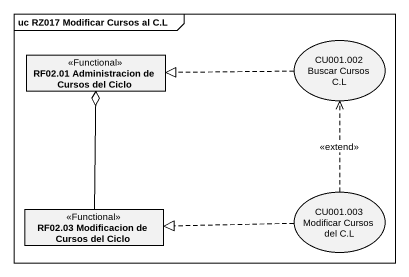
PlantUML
@startuml
mainframe uc RZ017 Modificar Cursos al C.L
allowmixing
hide circle
hide empty members
usecase "CU001.002 Buscar Cursos C.L" as CU001_002_Buscar_Cursos_C_L
class "RF02.01 Administracion de Cursos del Ciclo" as RF02_01_Administracion_de <<Functional>>
usecase "CU001.003 Modificar Cursos del C.L" as CU001_003_Modificar_Cursos
class "RF02.03 Modificacion de Cursos del Ciclo" as RF02_03_Modificacion_de <<Functional>>
CU001_002_Buscar_Cursos_C_L .left.|> RF02_01_Administracion_de
CU001_003_Modificar_Cursos .up.> CU001_002_Buscar_Cursos_C_L : <<extend>>
CU001_003_Modificar_Cursos .left.|> RF02_03_Modificacion_de
RF02_03_Modificacion_de -up-o RF02_01_Administracion_de
@enduml
